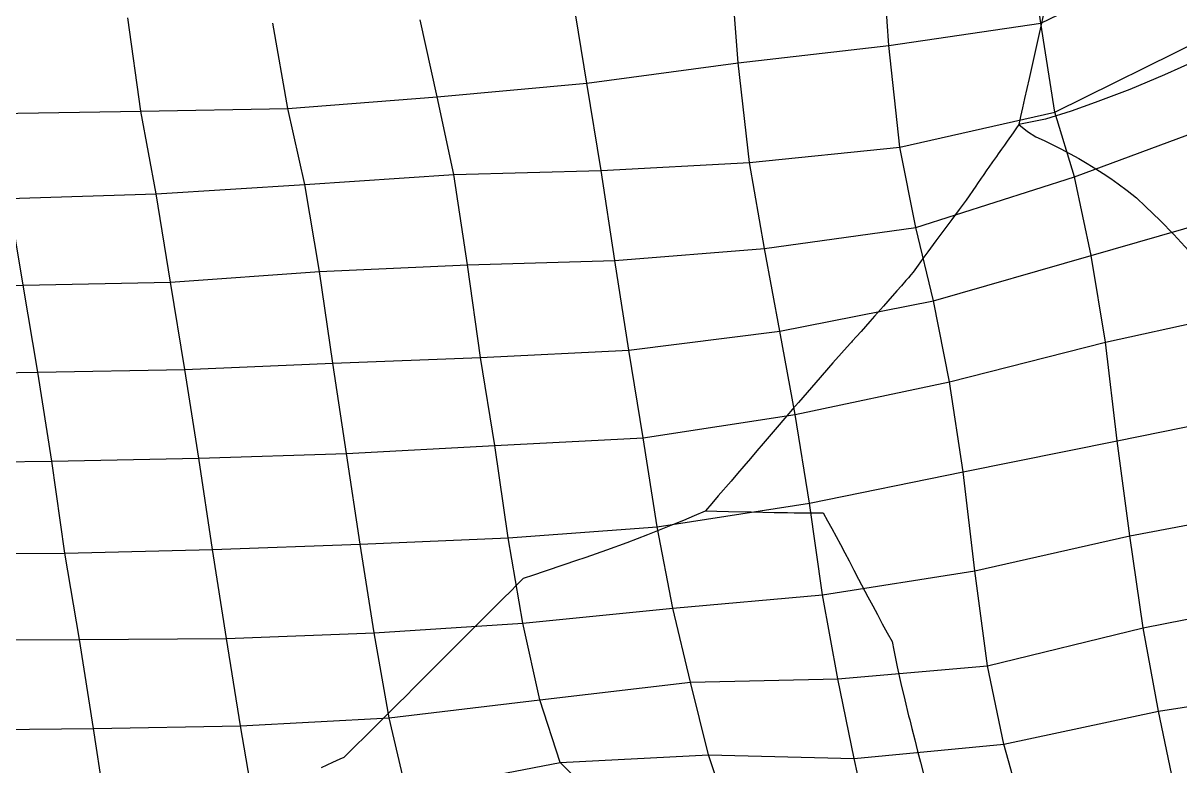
# Model space of a CAD drawing. Header units: metres. Extents: x -1994 to 1259, y -764 to 1460.
# Drawn here: x -367.7 to 27.1, y 640.8 to 894.5 of the extents above; entities that cross this region are included whole.
import ezdxf

# ---------------------------------------------------------------- set-up
doc = ezdxf.new("R2010")
doc.units = ezdxf.units.M

msp = doc.modelspace()

# ---------------------------------------------------------------- linework, layer by layer
for p, q in [((-72.17932, 886.83594, -3669.435), (-74.891235, 925.79224, -3638.1414)), ((-20.356323, 894.4502, -3673.3618), (-24.648682, 926.8491, -3634.7004)), ((-20.356323, 894.4502, -3673.3618), (36.226807, 921.81494, -3699.4792)), ((-123.6073, 880.8602, -3667.3494), (-126.53052, 918.9402, -3635.0708)), ((-175.25037, 873.99243, -3664.2612), (-180.15723, 903.84155, -3622.735)), ((-327.5298, 864.38416, -3667.3506), (-331.95264, 896.24146, -3628.0808)), ((-19.48816, 897.0226, -3670.9412), (-20.298462, 893.426, -3674.549)), ((-277.31128, 865.34106, -3663.7976), (-282.38818, 894.4845, -3621.4785)), ((-226.38245, 869.2449, -3663.5557), (-232.1217, 895.6404, -3618.149)), ((-72.17932, 886.83594, -3669.435), (-20.356323, 894.4502, -3673.3618)), ((-20.298462, 893.426, -3674.549), (-21.105225, 889.8429, -3678.1704)), ((-15.572876, 864.08813, -3714.3118), (-20.356323, 894.4502, -3673.3618)), ((-21.105225, 889.8429, -3678.1704), (-22.703491, 882.7449, -3685.3447)), ((-15.572876, 864.08813, -3714.3118), (41.179077, 892.15393, -3741.2168)), ((-123.6073, 880.8602, -3667.3494), (-72.17932, 886.83594, -3669.435)), ((-68.4574, 852.0697, -3705.4365), (-72.17932, 886.83594, -3669.435)), ((-175.25037, 873.99243, -3664.2612), (-123.6073, 880.8602, -3667.3494)), ((-119.69739, 846.8739, -3704.227), (-123.6073, 880.8602, -3667.3494)), ((-22.703491, 882.7449, -3685.3447), (-24.326782, 875.52747, -3692.8535)), ((33.059692, 881.85547, -3744.6863), (21.877686, 876.7833, -3737.4053)), ((21.877686, 876.7833, -3737.4053), (10.036743, 871.80237, -3730.1191)), ((-226.38245, 869.2449, -3663.5557), (-175.25037, 873.99243, -3664.2612)), ((-170.34741, 844.1267, -3705.769), (-175.25037, 873.99243, -3664.2612)), ((-24.326782, 875.52747, -3692.8535), (-25.865112, 868.67896, -3700.279)), ((-277.31128, 865.34106, -3663.7976), (-226.38245, 869.2449, -3663.5557)), ((-220.66675, 842.75085, -3708.8513), (-226.38245, 869.2449, -3663.5557)), ((-25.865112, 868.67896, -3700.279), (-26.578003, 865.5061, -3703.7192)), ((10.036743, 871.80237, -3730.1191), (-1.80603, 867.40405, -3723.4653)), ((-327.5298, 864.38416, -3667.3506), (-277.31128, 865.34106, -3663.7976)), ((-271.484, 839.3104, -3709.6143), (-277.31128, 865.34106, -3663.7976)), ((-26.578003, 865.5061, -3703.7192), (-27.226074, 862.6045, -3707.3474)), ((-1.80603, 867.40405, -3723.4653), (-9.952515, 864.3788, -3718.8882)), ((-377.7229, 863.5322, -3671.0217), (-327.5298, 864.38416, -3667.3506)), ((-322.22058, 836.2041, -3710.7524), (-327.5298, 864.38416, -3667.3506)), ((-68.4574, 852.0697, -3705.4365), (-15.572876, 864.08813, -3714.3118)), ((-27.226074, 862.6045, -3707.3474), (-27.829468, 859.8888, -3711.176)), ((-18.740234, 861.6492, -3714.5298), (-27.829468, 859.8888, -3711.176)), ((-9.952515, 864.3788, -3718.8882), (-18.740234, 861.6492, -3714.5298)), ((-8.805176, 841.9602, -3764.5132), (-15.572876, 864.08813, -3714.3118)), ((-8.805176, 841.9602, -3764.5132), (46.08264, 862.2909, -3782.7275)), ((-29.800781, 857.0023, -3714.4592), (-31.754883, 854.2013, -3717.855)), ((-28.827148, 858.41394, -3712.8054), (-29.800781, 857.0023, -3714.4592)), ((-27.829468, 859.8888, -3711.176), (-28.827148, 858.41394, -3712.8054)), ((-27.829468, 859.8888, -3711.176), (-24.901733, 857.4364, -3716.963)), ((-24.901733, 857.4364, -3716.963), (-22.037842, 855.6632, -3722.9602)), ((-32.722656, 852.8301, -3719.5757), (-33.690063, 851.4597, -3721.2954)), ((-31.754883, 854.2013, -3717.855), (-32.722656, 852.8301, -3719.5757)), ((-22.037842, 855.6632, -3722.9602), (-19.197998, 854.32666, -3729.135)), ((-19.197998, 854.32666, -3729.135), (-16.178345, 852.9055, -3735.7004)), ((-16.178345, 852.9055, -3735.7004), (-13.427979, 851.55994, -3741.6528)), ((-119.69739, 846.8739, -3704.227), (-68.4574, 852.0697, -3705.4365)), ((-62.970825, 824.62573, -3749.6653), (-68.4574, 852.0697, -3705.4365)), ((-35.473145, 848.93164, -3724.4597), (-36.108154, 848.0299, -3725.5845)), ((-34.878174, 849.7759, -3723.4065), (-35.473145, 848.93164, -3724.4597)), ((-34.28418, 850.61816, -3722.3516), (-34.878174, 849.7759, -3723.4065)), ((-33.690063, 851.4597, -3721.2954), (-34.28418, 850.61816, -3722.3516)), ((-13.427979, 851.55994, -3741.6528), (-7.358276, 848.25867, -3754.6104)), ((-170.34741, 844.1267, -3705.769), (-119.69739, 846.8739, -3704.227)), ((-114.68408, 817.4663, -3746.2498), (-119.69739, 846.8739, -3704.227)), ((-38.039062, 845.25195, -3728.9165), (-38.684326, 844.31836, -3730.017)), ((-36.75464, 847.1028, -3726.7063), (-38.039062, 845.25195, -3728.9165)), ((-36.108154, 848.0299, -3725.5845), (-36.75464, 847.1028, -3726.7063)), ((-7.358276, 848.25867, -3754.6104), (-4.53772, 846.5741, -3760.5503)), ((-4.53772, 846.5741, -3760.5503), (-1.487671, 844.6504, -3766.919)), ((-271.484, 839.3104, -3709.6143), (-220.66675, 842.75085, -3708.8513)), ((-220.66675, 842.75085, -3708.8513), (-170.34741, 844.1267, -3705.769)), ((-216.00269, 811.89453, -3749.246), (-220.66675, 842.75085, -3708.8513)), ((-165.6637, 813.3511, -3746.2544), (-170.34741, 844.1267, -3705.769)), ((-62.970825, 824.62573, -3749.6653), (-8.805176, 841.9602, -3764.5132)), ((-40.61963, 841.51807, -3733.3198), (-41.906982, 839.66223, -3735.5322)), ((-39.974487, 842.4514, -3732.2188), (-40.61963, 841.51807, -3733.3198)), ((-38.684326, 844.31836, -3730.017), (-39.974487, 842.4514, -3732.2188)), ((-3.168213, 815.1399, -3809.4424), (-8.805176, 841.9602, -3764.5132)), ((-1.487671, 844.6504, -3766.919), (0.996216, 843.08386, -3772.1055)), ((0.996216, 843.08386, -3772.1055), (3.536743, 841.38916, -3777.3604)), ((3.536743, 841.38916, -3777.3604), (6.03833, 839.58215, -3782.4604)), ((-322.22058, 836.2041, -3710.7524), (-271.484, 839.3104, -3709.6143)), ((-266.5326, 809.64624, -3751.3481), (-271.484, 839.3104, -3709.6143)), ((-42.549194, 838.7394, -3736.6438), (-45.829956, 834.0543, -3742.3882)), ((-41.906982, 839.66223, -3735.5322), (-42.549194, 838.7394, -3736.6438)), ((6.03833, 839.58215, -3782.4604), (9.151123, 837.334, -3788.8064)), ((9.151123, 837.334, -3788.8064), (12.313721, 834.81226, -3795.1262)), ((-372.59265, 834.6096, -3713.5894), (-322.22058, 836.2041, -3710.7524)), ((-367.64844, 804.9154, -3755.2896), (-372.59265, 834.6096, -3713.5894)), ((-317.38818, 806.0458, -3751.9312), (-322.22058, 836.2041, -3710.7524)), ((-45.829956, 834.0543, -3742.3882), (-48.186523, 830.7842, -3746.7373)), ((12.313721, 834.81226, -3795.1262), (15.458252, 831.80383, -3801.1401)), ((-48.186523, 830.7842, -3746.7373), (-50.716675, 827.40173, -3751.7122)), ((-3.168213, 815.1399, -3809.4424), (50.53955, 830.574, -3822.1553)), ((15.458252, 831.80383, -3801.1401), (20.403564, 827.0725, -3810.5981)), ((-50.716675, 827.40173, -3751.7122), (-53.41455, 823.79565, -3757.016)), ((20.403564, 827.0725, -3810.5981), (25.121582, 822.2755, -3819.4685)), ((-114.68408, 817.4663, -3746.2498), (-62.970825, 824.62573, -3749.6653)), ((-56.89038, 799.6454, -3796.6619), (-62.970825, 824.62573, -3749.6653)), ((-53.41455, 823.79565, -3757.016), (-56.166016, 820.10754, -3762.4019)), ((25.121582, 822.2755, -3819.4685), (30.064697, 816.8103, -3828.526)), ((-165.6637, 813.3511, -3746.2544), (-114.68408, 817.4663, -3746.2498)), ((-109.371826, 789.29895, -3789.6655), (-114.68408, 817.4663, -3746.2498)), ((-56.166016, 820.10754, -3762.4019), (-58.916626, 816.3224, -3767.5532)), ((-216.00269, 811.89453, -3749.246), (-165.6637, 813.3511, -3746.2544)), ((-160.94531, 782.72, -3786.9019), (-165.6637, 813.3511, -3746.2544)), ((-60.55725, 814.0642, -3770.6265), (-62.202026, 811.76196, -3773.6147)), ((-58.916626, 816.3224, -3767.5532), (-60.55725, 814.0642, -3770.6265)), ((-56.89038, 799.6454, -3796.6619), (-3.168213, 815.1399, -3809.4424)), ((1.790161, 785.5045, -3851.209), (-3.168213, 815.1399, -3809.4424)), ((-317.38818, 806.0458, -3751.9312), (-266.5326, 809.64624, -3751.3481)), ((-266.5326, 809.64624, -3751.3481), (-216.00269, 811.89453, -3749.246)), ((-261.97888, 778.33105, -3791.2275), (-266.5326, 809.64624, -3751.3481)), ((-211.51746, 780.29565, -3788.8066), (-216.00269, 811.89453, -3749.246)), ((-63.87549, 809.38684, -3776.5803), (-64.70361, 808.4486, -3777.6543)), ((-62.202026, 811.76196, -3773.6147), (-63.87549, 809.38684, -3776.5803)), ((-367.64844, 804.9154, -3755.2896), (-317.38818, 806.0458, -3751.9312)), ((-312.4795, 776.2035, -3793.4653), (-317.38818, 806.0458, -3751.9312)), ((-66.3645, 806.55383, -3779.7827), (-67.89917, 804.7999, -3781.743)), ((-65.533325, 807.5039, -3778.7212), (-66.3645, 806.55383, -3779.7827)), ((-64.70361, 808.4486, -3777.6543), (-65.533325, 807.5039, -3778.7212)), ((-417.8966, 803.83496, -3758.7039), (-367.64844, 804.9154, -3755.2896)), ((-362.69568, 775.25574, -3797.0288), (-367.64844, 804.9154, -3755.2896)), ((-69.43494, 803.0414, -3783.6978), (-72.50281, 799.53796, -3787.623)), ((-67.89917, 804.7999, -3781.743), (-69.43494, 803.0414, -3783.6978)), ((-109.371826, 789.29895, -3789.6655), (-56.89038, 799.6454, -3796.6619)), ((-74.03516, 797.79333, -3789.5933), (-77.093506, 794.32837, -3793.5596)), ((-72.50281, 799.53796, -3787.623), (-74.03516, 797.79333, -3789.5933)), ((-51.467773, 771.93616, -3840.5925), (-56.89038, 799.6454, -3796.6619)), ((-77.093506, 794.32837, -3793.5596), (-78.61963, 792.6078, -3795.5557)), ((1.790161, 785.5045, -3851.209), (54.56714, 797.07666, -3859.5825)), ((-78.61963, 792.6078, -3795.5557), (-81.66626, 789.18787, -3799.5698)), ((-160.94531, 782.72, -3786.9019), (-109.371826, 789.29895, -3789.6655)), ((-104.133545, 760.82495, -3832.7368), (-109.371826, 789.29895, -3789.6655)), ((-84.70691, 785.79114, -3803.6084), (-84.940674, 785.53, -3803.9194)), ((-83.18689, 787.4884, -3801.5881), (-84.70691, 785.79114, -3803.6084)), ((-81.66626, 789.18787, -3799.5698), (-83.18689, 787.4884, -3801.5881)), ((-211.51746, 780.29565, -3788.8066), (-160.94531, 782.72, -3786.9019)), ((-156.04065, 752.86145, -3828.418), (-160.94531, 782.72, -3786.9019)), ((-85.40845, 785.0077, -3804.541), (-88.34021, 781.7339, -3808.438)), ((-85.17456, 785.2687, -3804.2305), (-85.40845, 785.0077, -3804.541)), ((-84.940674, 785.53, -3803.9194), (-85.17456, 785.2687, -3804.2305)), ((-51.467773, 771.93616, -3840.5925), (1.790161, 785.5045, -3851.209)), ((5.761719, 751.7742, -3888.3748), (1.790161, 785.5045, -3851.209)), ((-312.4795, 776.2035, -3793.4653), (-261.97888, 778.33105, -3791.2275)), ((-261.97888, 778.33105, -3791.2275), (-211.51746, 780.29565, -3788.8066)), ((-257.3181, 747.4602, -3831.606), (-261.97888, 778.33105, -3791.2275)), ((-206.66284, 750.2291, -3830.0886), (-211.51746, 780.29565, -3788.8066)), ((-91.25964, 778.4343, -3812.2407), (-97.161865, 771.7119, -3819.8262)), ((-88.34021, 781.7339, -3808.438), (-91.25964, 778.4343, -3812.2407)), ((-412.9148, 774.296, -3800.5789), (-362.69568, 775.25574, -3797.0288)), ((-362.69568, 775.25574, -3797.0288), (-312.4795, 776.2035, -3793.4653)), ((-357.9187, 744.86755, -3837.9495), (-362.69568, 775.25574, -3797.0288)), ((-307.68677, 745.8804, -3834.459), (-312.4795, 776.2035, -3793.4653)), ((-104.133545, 760.82495, -3832.7368), (-51.467773, 771.93616, -3840.5925)), ((-97.161865, 771.7119, -3819.8262), (-100.11792, 768.3196, -3823.5737)), ((-46.76599, 741.2361, -3881.1628), (-51.467773, 771.93616, -3840.5925)), ((-100.11792, 768.3196, -3823.5737), (-103.076294, 764.9155, -3827.3076)), ((-105.06653, 762.6256, -3829.8198), (-107.04419, 760.3285, -3832.273)), ((-103.076294, 764.9155, -3827.3076), (-105.06653, 762.6256, -3829.8198)), ((5.761719, 751.7742, -3888.3748), (58.366333, 762.6315, -3895.945)), ((-156.04065, 752.86145, -3828.418), (-104.133545, 760.82495, -3832.7368)), ((-107.04419, 760.3285, -3832.273), (-111.04224, 755.6554, -3837.1753)), ((-99.3241, 730.5713, -3873.8086), (-104.133545, 760.82495, -3832.7368)), ((-111.04224, 755.6554, -3837.1753), (-113.0426, 753.3032, -3839.5996)), ((-257.3181, 747.4602, -3831.606), (-206.66284, 750.2291, -3830.0886)), ((-206.66284, 750.2291, -3830.0886), (-156.04065, 752.86145, -3828.418)), ((-202.15808, 718.7118, -3869.7405), (-206.66284, 750.2291, -3830.0886)), ((-151.26758, 722.4568, -3869.3198), (-156.04065, 752.86145, -3828.418)), ((-115.04407, 750.94507, -3842.0168), (-117.24939, 748.34705, -3844.6802)), ((-113.0426, 753.3032, -3839.5996), (-115.04407, 750.94507, -3842.0168)), ((-46.76599, 741.2361, -3881.1628), (5.761719, 751.7742, -3888.3748)), ((10.04541, 719.33923, -3926.9956), (5.761719, 751.7742, -3888.3748)), ((-307.68677, 745.8804, -3834.459), (-257.3181, 747.4602, -3831.606)), ((-252.6637, 716.56396, -3871.9556), (-257.3181, 747.4602, -3831.606)), ((-117.24939, 748.34705, -3844.6802), (-119.45264, 745.75696, -3847.353)), ((-408.07214, 744.1804, -3841.8057), (-357.9187, 744.86755, -3837.9495)), ((-357.9187, 744.86755, -3837.9495), (-307.68677, 745.8804, -3834.459)), ((-353.3943, 713.4315, -3877.6929), (-357.9187, 744.86755, -3837.9495)), ((-303.09094, 714.74036, -3874.5352), (-307.68677, 745.8804, -3834.459)), ((-121.65344, 743.17834, -3850.0388), (-123.843994, 740.6118, -3852.7124)), ((-119.45264, 745.75696, -3847.353), (-121.65344, 743.17834, -3850.0388)), ((-123.843994, 740.6118, -3852.7124), (-126.03162, 738.0581, -3855.401)), ((-99.3241, 730.5713, -3873.8086), (-46.76599, 741.2361, -3881.1628)), ((-42.825195, 707.37854, -3918.1853), (-46.76599, 741.2361, -3881.1628)), ((-126.03162, 738.0581, -3855.401), (-130.40271, 732.9673, -3860.7969)), ((-151.26758, 722.4568, -3869.3198), (-99.3241, 730.5713, -3873.8086)), ((-132.58643, 730.4302, -3863.5044), (-134.76733, 727.9044, -3866.2244)), ((-130.40271, 732.9673, -3860.7969), (-132.58643, 730.4302, -3863.5044)), ((-94.777954, 699.22534, -3913.6528), (-99.3241, 730.5713, -3873.8086)), ((-138.46631, 726.3258, -3867.2766), (-134.76733, 727.9044, -3866.2244)), ((-134.76733, 727.9044, -3866.2244), (-130.85034, 727.7831, -3867.4697)), ((-130.85034, 727.7831, -3867.4697), (-126.93933, 727.6852, -3868.7378)), ((-126.93933, 727.6852, -3868.7378), (-119.12488, 727.5134, -3871.2957)), ((-119.12488, 727.5134, -3871.2957), (-115.22107, 727.4397, -3872.5864)), ((-115.22107, 727.4397, -3872.5864), (-111.31885, 727.3712, -3873.8813)), ((-111.31885, 727.3712, -3873.8813), (-109.06262, 727.33154, -3874.6304)), ((-109.06262, 727.33154, -3874.6304), (-106.80762, 727.29626, -3875.3833)), ((-106.80762, 727.29626, -3875.3833), (-104.55408, 727.26587, -3876.1406)), ((-104.55408, 727.26587, -3876.1406), (-101.21692, 727.2207, -3877.2625)), ((-101.21692, 727.2207, -3877.2625), (-97.8833, 727.1874, -3878.3955)), ((-97.8833, 727.1874, -3878.3955), (-94.55383, 727.1669, -3879.54)), ((-94.55383, 727.1669, -3879.54), (-93.0824, 724.5005, -3883.2344)), ((10.04541, 719.33923, -3926.9956), (62.449097, 729.3627, -3933.629)), ((-148.75696, 722.0587, -3870.3704), (-145.91003, 723.23083, -3869.5034)), ((-145.91003, 723.23083, -3869.5034), (-142.20996, 724.7545, -3868.377)), ((-142.20996, 724.7545, -3868.377), (-138.46631, 726.3258, -3867.2766)), ((-93.0824, 724.5005, -3883.2344), (-91.61328, 721.81165, -3886.9138)), ((-252.6637, 716.56396, -3871.9556), (-202.15808, 718.7118, -3869.7405)), ((-202.15808, 718.7118, -3869.7405), (-151.26758, 722.4568, -3869.3198)), ((-197.08887, 689.53613, -3912.0234), (-202.15808, 718.7118, -3869.7405)), ((-157.94897, 718.4414, -3873.3916), (-154.43176, 719.81445, -3872.2207)), ((-154.43176, 719.81445, -3872.2207), (-151.58582, 720.9253, -3871.2732)), ((-151.58582, 720.9253, -3871.2732), (-148.75696, 722.0587, -3870.3704)), ((-145.87305, 694.6315, -3913.12), (-151.26758, 722.4568, -3869.3198)), ((-91.61328, 721.81165, -3886.9138), (-88.681274, 716.3594, -3894.2253)), ((-42.825195, 707.37854, -3918.1853), (10.04541, 719.33923, -3926.9956)), ((14.58252, 687.9558, -3966.7979), (10.04541, 719.33923, -3926.9956)), ((-353.3943, 713.4315, -3877.6929), (-303.09094, 714.74036, -3874.5352)), ((-303.09094, 714.74036, -3874.5352), (-252.6637, 716.56396, -3871.9556)), ((-298.31396, 684.3522, -3915.4556), (-303.09094, 714.74036, -3874.5352)), ((-247.87708, 686.2158, -3912.9211), (-252.6637, 716.56396, -3871.9556)), ((-168.47595, 714.56494, -3877.2056), (-161.45361, 717.1234, -3874.6248)), ((-161.45361, 717.1234, -3874.6248), (-157.94897, 718.4414, -3873.3916)), ((-88.681274, 716.3594, -3894.2253), (-87.22302, 713.604, -3897.8467)), ((-403.45593, 713.125, -3881.9768), (-353.3943, 713.4315, -3877.6929)), ((-348.3839, 684.0116, -3919.7012), (-353.3943, 713.4315, -3877.6929)), ((-182.60925, 709.67993, -3882.7502), (-179.04199, 710.9011, -3881.335)), ((-179.04199, 710.9011, -3881.335), (-175.47388, 712.1279, -3879.9268)), ((-175.47388, 712.1279, -3879.9268), (-171.97119, 713.33276, -3878.5444)), ((-171.97119, 713.33276, -3878.5444), (-168.47595, 714.56494, -3877.2056)), ((-87.22302, 713.604, -3897.8467), (-85.76575, 710.7925, -3901.444)), ((-85.76575, 710.7925, -3901.444), (-84.15808, 707.6914, -3905.4126)), ((-193.30457, 706.0613, -3887.0503), (-189.74036, 707.2604, -3885.608)), ((-189.74036, 707.2604, -3885.608), (-182.60925, 709.67993, -3882.7502)), ((-94.777954, 699.22534, -3913.6528), (-42.825195, 707.37854, -3918.1853)), ((-84.15808, 707.6914, -3905.4126), (-82.547485, 704.61633, -3909.4004)), ((-38.546753, 674.92175, -3956.7817), (-42.825195, 707.37854, -3918.1853)), ((-199.1112, 702.6151, -3891.6116), (-196.86707, 704.8738, -3888.5059)), ((-196.86707, 704.8738, -3888.5059), (-193.30457, 706.0613, -3887.0503)), ((-82.547485, 704.61633, -3909.4004), (-79.32178, 698.50574, -3917.4038)), ((-203.573, 698.188, -3897.9087), (-201.34497, 700.3926, -3894.7524)), ((-201.34497, 700.3926, -3894.7524), (-199.1112, 702.6151, -3891.6116)), ((-145.87305, 694.6315, -3913.12), (-94.777954, 699.22534, -3913.6528)), ((-89.58887, 670.5471, -3956.495), (-94.777954, 699.22534, -3913.6528)), ((-206.98022, 694.81396, -3902.73), (-203.9292, 697.83545, -3898.4126)), ((-203.9292, 697.83545, -3898.4126), (-203.81042, 697.9531, -3898.2446)), ((-203.81042, 697.9531, -3898.2446), (-203.69165, 698.07056, -3898.0767)), ((-203.69165, 698.07056, -3898.0767), (-203.573, 698.188, -3897.9087)), ((-79.32178, 698.50574, -3917.4038), (-77.706665, 695.4701, -3921.42)), ((-77.706665, 695.4701, -3921.42), (-76.090576, 692.4442, -3925.4426)), ((14.58252, 687.9558, -3966.7979), (67.07898, 698.3639, -3973.8638)), ((-216.18054, 685.59436, -3915.54), (-210.04346, 691.7527, -3907.0112)), ((-210.04346, 691.7527, -3907.0112), (-206.98022, 694.81396, -3902.73)), ((-197.08887, 689.53613, -3912.0234), (-145.87305, 694.6315, -3913.12)), ((-139.87036, 669.32886, -3959.7546), (-145.87305, 694.6315, -3913.12)), ((-76.090576, 692.4442, -3925.4426), (-74.42517, 689.3263, -3929.588)), ((-247.87708, 686.2158, -3912.9211), (-197.08887, 689.53613, -3912.0234)), ((-191.29773, 663.3557, -3957.6719), (-197.08887, 689.53613, -3912.0234)), ((-74.42517, 689.3263, -3929.588), (-72.76538, 686.2859, -3933.7437)), ((-38.546753, 674.92175, -3956.7817), (14.58252, 687.9558, -3966.7979)), ((19.807373, 659.426, -4009.8066), (14.58252, 687.9558, -3966.7979)), ((-398.46582, 683.6211, -3923.8909), (-348.3839, 684.0116, -3919.7012)), ((-348.3839, 684.0116, -3919.7012), (-298.31396, 684.3522, -3915.4556)), ((-343.63452, 653.5093, -3960.4937), (-348.3839, 684.0116, -3919.7012)), ((-298.31396, 684.3522, -3915.4556), (-247.87708, 686.2158, -3912.9211)), ((-293.4275, 654.41833, -3956.8867), (-298.31396, 684.3522, -3915.4556)), ((-242.76746, 657.2074, -3955.392), (-247.87708, 686.2158, -3912.9211)), ((-219.2544, 682.4973, -3919.787), (-216.18054, 685.59436, -3915.54)), ((-72.76538, 686.2859, -3933.7437), (-71.08716, 683.29443, -3937.976)), ((-71.08716, 683.29443, -3937.976), (-70.50806, 680.3213, -3942.038)), ((-224.95862, 676.7406, -3927.6514), (-222.33032, 679.39307, -3924.0278)), ((-222.33032, 679.39307, -3924.0278), (-219.2544, 682.4973, -3919.787)), ((-70.50806, 680.3213, -3942.038), (-69.91345, 677.4436, -3946.1646)), ((-227.57495, 674.129, -3931.314), (-224.95862, 676.7406, -3927.6514)), ((-69.91345, 677.4436, -3946.1646), (-69.30383, 674.65894, -3950.3535)), ((-231.99963, 669.7262, -3937.5342), (-230.18774, 671.5292, -3934.9868)), ((-230.18774, 671.5292, -3934.9868), (-227.57495, 674.129, -3931.314)), ((-89.58887, 670.5471, -3956.495), (-38.546753, 674.92175, -3956.7817)), ((-69.30383, 674.65894, -3950.3535), (-68.040405, 668.8883, -3959.0352)), ((-32.88977, 648.1847, -4001.8047), (-38.546753, 674.92175, -3956.7817)), ((-237.43567, 664.31665, -3945.1758), (-233.81091, 667.9252, -3940.0835)), ((-233.81091, 667.9252, -3940.0835), (-231.99963, 669.7262, -3937.5342)), ((-191.29773, 663.3557, -3957.6719), (-139.87036, 669.32886, -3959.7546)), ((-139.87036, 669.32886, -3959.7546), (-89.58887, 670.5471, -3956.495)), ((-133.74622, 644.5298, -4006.9548), (-139.87036, 669.32886, -3959.7546)), ((-84.05701, 643.2909, -4000.9346), (-89.58887, 670.5471, -3956.495)), ((-68.040405, 668.8883, -3959.0352), (-66.7489, 663.31067, -3967.8286)), ((19.807373, 659.426, -4009.8066), (71.75708, 667.5654, -4014.3232)), ((-242.76746, 657.2074, -3955.392), (-191.29773, 663.3557, -3957.6719)), ((-239.2489, 662.5093, -3947.7188), (-237.43567, 664.31665, -3945.1758)), ((-184.35522, 641.9525, -4008.6875), (-191.29773, 663.3557, -3957.6719)), ((-66.7489, 663.31067, -3967.8286), (-65.42529, 657.9376, -3976.753)), ((-243.62476, 658.1362, -3953.8345), (-241.06421, 660.69507, -3950.2559)), ((-241.06421, 660.69507, -3950.2559), (-239.2489, 662.5093, -3947.7188)), ((-32.88977, 648.1847, -4001.8047), (19.807373, 659.426, -4009.8066)), ((25.468628, 632.70667, -4054.8494), (19.807373, 659.426, -4009.8066)), ((-293.4275, 654.41833, -3956.8867), (-242.76746, 657.2074, -3955.392)), ((-251.28845, 650.5193, -3964.6257), (-246.18237, 655.58716, -3957.4224)), ((-246.18237, 655.58716, -3957.4224), (-243.62476, 658.1362, -3953.8345)), ((-236.76257, 631.91406, -4002.037), (-242.76746, 657.2074, -3955.392)), ((-65.42529, 657.9376, -3976.753), (-65.06299, 656.4667, -3979.1963)), ((-65.06299, 656.4667, -3979.1963), (-64.69922, 655.0044, -3981.645)), ((-393.72253, 653.09314, -3964.6543), (-343.63452, 653.5093, -3960.4937)), ((-343.63452, 653.5093, -3960.4937), (-293.4275, 654.41833, -3956.8867)), ((-338.98547, 622.5897, -4000.8174), (-343.63452, 653.5093, -3960.4937)), ((-288.43652, 624.9181, -3998.8052), (-293.4275, 654.41833, -3956.8867)), ((-64.69922, 655.0044, -3981.645), (-64.33423, 653.5514, -3984.0989)), ((-64.33423, 653.5514, -3984.0989), (-63.35083, 649.6365, -3990.7102)), ((-256.37805, 645.50586, -3971.8794), (-253.83728, 647.9999, -3968.2412)), ((-253.83728, 647.9999, -3968.2412), (-251.28845, 650.5193, -3964.6257)), ((-84.05701, 643.2909, -4000.9346), (-32.88977, 648.1847, -4001.8047)), ((-63.35083, 649.6365, -3990.7102), (-62.358032, 645.78906, -3997.3574)), ((-26.444214, 624.7196, -4050.504), (-32.88977, 648.1847, -4001.8047)), ((-259.42407, 643.18896, -3975.1655), (-258.13745, 643.7783, -3974.397)), ((-258.13745, 643.7783, -3974.397), (-257.5509, 644.3546, -3973.558)), ((-257.5509, 644.3546, -3973.558), (-256.96448, 644.93054, -3972.7188)), ((-256.96448, 644.93054, -3972.7188), (-256.37805, 645.50586, -3971.8794)), ((-184.35522, 641.9525, -4008.6875), (-133.74622, 644.5298, -4006.9548)), ((-126.70093, 623.5532, -4058.4502), (-133.74622, 644.5298, -4006.9548)), ((-133.74622, 644.5298, -4006.9548), (-84.05701, 643.2909, -4000.9346)), ((-62.358032, 645.78906, -3997.3574), (-61.355225, 642.011, -4004.0454)), ((-265.8058, 640.25134, -3978.9573), (-261.99866, 642.005, -3976.6968)), ((-261.99866, 642.005, -3976.6968), (-260.71106, 642.5979, -3975.9324)), ((-260.71106, 642.5979, -3975.9324), (-259.42407, 643.18896, -3975.1655)), ((-236.76257, 631.91406, -4002.037), (-184.35522, 641.9525, -4008.6875)), ((-174.60742, 632.1892, -4072.7812), (-184.35522, 641.9525, -4008.6875)), ((-78.23474, 617.23987, -4046.7283), (-84.05701, 643.2909, -4000.9346)), ((-61.355225, 642.011, -4004.0454), (-59.960693, 636.75757, -4013.3452))]:
    msp.add_line(p, q)

doc.saveas('drawing.dxf')
